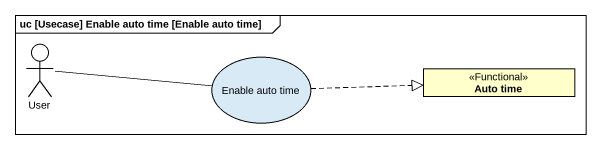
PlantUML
@startuml
mainframe uc [Usecase] Enable auto time [Enable auto time]
allowmixing
hide circle
hide empty members
actor User
usecase "Enable auto time" as Enable_auto_time
class "Auto time" as Auto_time <<Functional>>
User -right- Enable_auto_time
Enable_auto_time .right.|> Auto_time
@enduml
